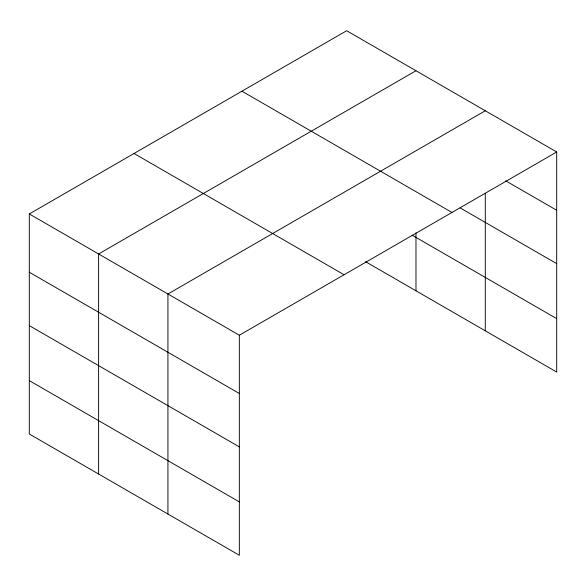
<?xml version="1.0" encoding="UTF-8"?>
<svg xmlns="http://www.w3.org/2000/svg" width="586" height="586" viewBox="0 0 586 586"><rect width="100%" height="100%" fill="white"/><g stroke="black" fill="none" stroke-linecap="round" stroke-linejoin="round"><path stroke-width="0.88" d="M29.3 213.956L239.337 335.221L239.337 555.272L29.3 434.006L29.3 213.956L346.663 30.728L556.7 151.994L556.7 372.044L365.569 261.693M415.979 70.745L98.609 253.972L98.609 474.023M485.289 110.761L167.926 293.989L167.926 514.039M239.337 335.221L556.7 151.994M505.689 180.818L556.7 210.264M460.083 207.869L556.7 263.649M241.937 91.196L451.967 212.462M412.039 235.133L556.7 318.652M134.033 153.495L344.063 274.753M29.3 272.226L239.337 393.492M29.3 325.618L239.337 446.876M29.3 380.622L239.337 501.887M485.289 193.468L485.289 330.812M415.979 232.898L415.979 290.795"/></g></svg>
